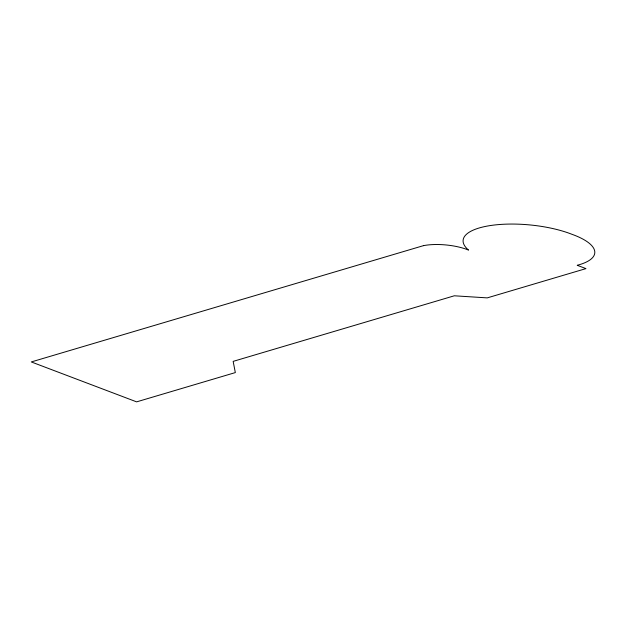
<?xml version="1.0" encoding="UTF-8"?>
<svg xmlns="http://www.w3.org/2000/svg" width="626" height="626" viewBox="0 0 626 626"><rect width="100%" height="100%" fill="white"/><g stroke="black" fill="none" stroke-linecap="round" stroke-linejoin="round"><path stroke-width="0.94" d="M423.458 245.65L31.3 361.938L136.617 401.861L235.329 372.587L233.162 361.374L454.312 295.793L487.247 297.882L585.967 268.609L577.188 265.283A62.013 20.603 5.5 0 0 571.828 234.257A65.073 21.613 5.5 0 0 490.291 225.563A65.073 21.613 5.5 0 0 468.522 250.071A33.796 11.229 5.5 0 0 423.458 245.65"/></g></svg>
